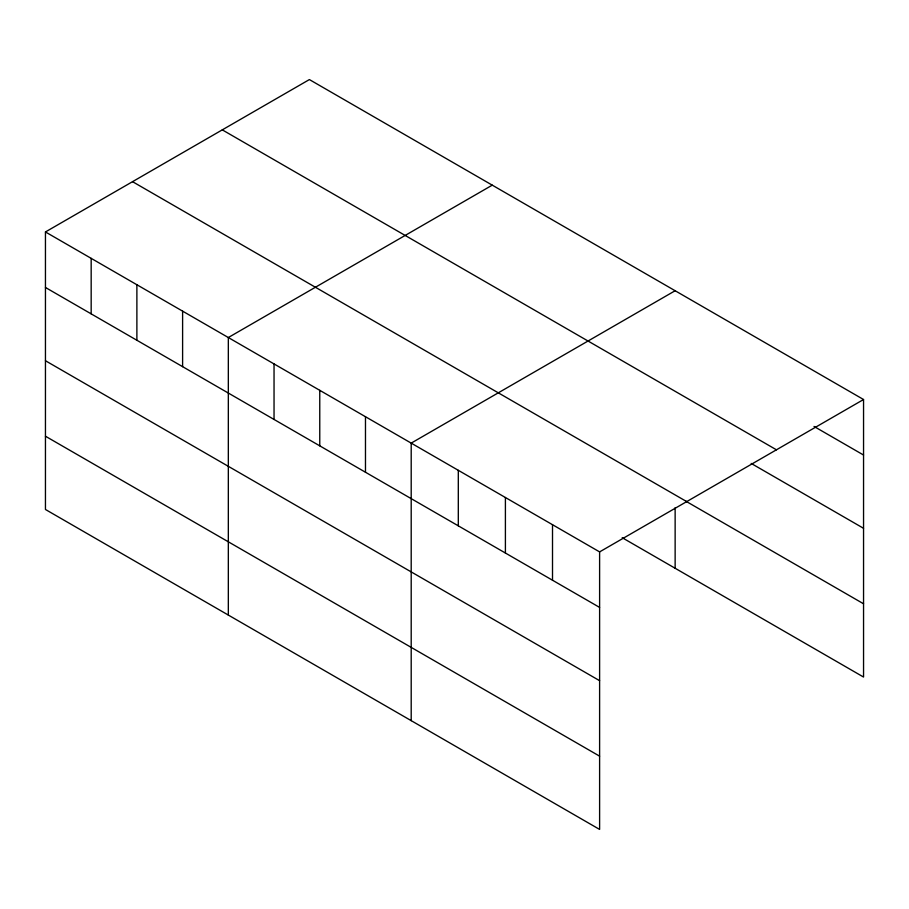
<?xml version="1.0" encoding="UTF-8"?>
<svg xmlns="http://www.w3.org/2000/svg" width="909" height="909" viewBox="0 0 909 909"><rect width="100%" height="100%" fill="white"/><g stroke="black" fill="none" stroke-linecap="round" stroke-linejoin="round"><path stroke-width="1.36" d="M45.45 231.954L599.61 551.899L599.61 829.428L45.45 509.483L45.45 231.954L309.39 79.572L863.55 399.517L863.55 677.046L622.199 537.696M492.258 185.152L228.329 337.534L228.329 615.063M675.137 290.732L411.198 443.115L411.198 720.644M599.61 551.899L863.55 399.517M814.032 426.446L863.55 455.034M222.285 129.862L776.456 449.807M751.22 463.442L863.55 528.299M132.544 181.675L686.715 501.609M686 501.279L863.55 603.781M45.45 287.471L599.61 607.417M45.45 360.737L599.61 680.682M45.45 436.218L599.61 756.163M675.137 507.677L675.137 568.261M552.513 524.709L552.513 580.226M505.404 497.507L505.404 553.024M458.306 470.317L458.306 525.834M365.475 416.72L365.475 472.237M319.763 390.325L319.763 445.842M274.041 363.93L274.041 419.447M182.607 311.139L182.607 366.657M136.884 284.744L136.884 340.261M91.173 258.349L91.173 313.866"/></g></svg>
